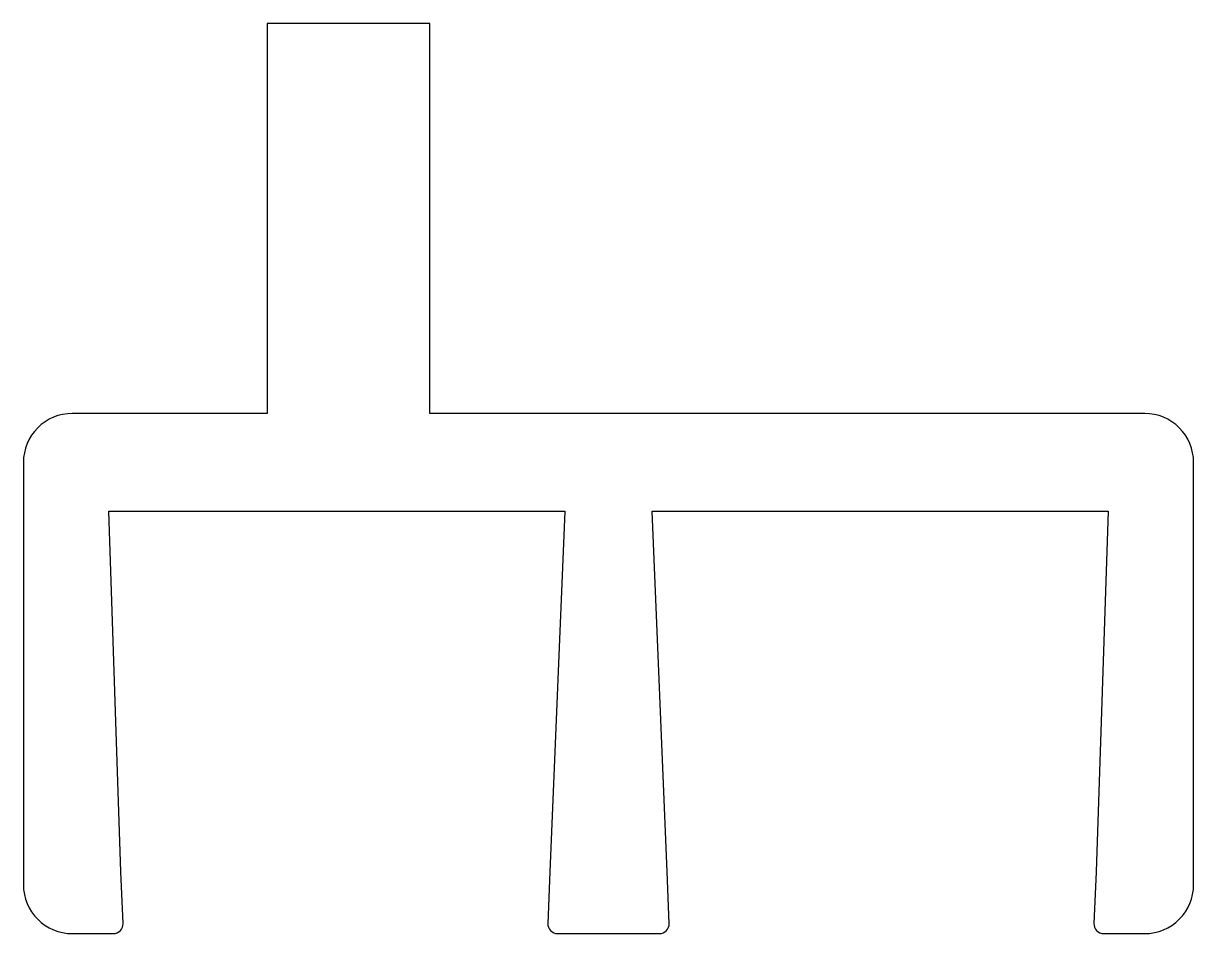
# Model space of a CAD drawing. Extents: x 243 to 279, y 245.1 to 273.1.
import ezdxf

# ---------------------------------------------------------------- set-up
doc = ezdxf.new("R2010")
doc.units = 0
doc.layers.add('ANA', color=220, linetype='CONTINUOUS')

msp = doc.modelspace()

# ---------------------------------------------------------------- linework, layer by layer
at = {"layer": 'ANA'}
msp.add_lwpolyline([(244.463, 245.125), (245.729, 245.125, 0.426362), (246.029, 245.437), (245.963, 247.025), (245.596, 258.125), (259.622, 258.125), (259.163, 247.025), (259.098, 245.437, 0.426362), (259.397, 245.125), (262.529, 245.125, 0.426362), (262.829, 245.437), (262.763, 247.025), (262.305, 258.125), (276.33, 258.125), (275.963, 247.025), (275.898, 245.437, 0.426362), (276.197, 245.125), (277.463, 245.125, 0.414214), (278.963, 246.625), (278.963, 259.625, 0.414214), (277.463, 261.125), (255.463, 261.125), (255.463, 273.125), (250.463, 273.125), (250.463, 261.125), (244.463, 261.125, 0.414214), (242.963, 259.625), (242.963, 246.625, 0.414214)], format="xyb", close=True, dxfattribs=at)

doc.saveas('drawing.dxf')
